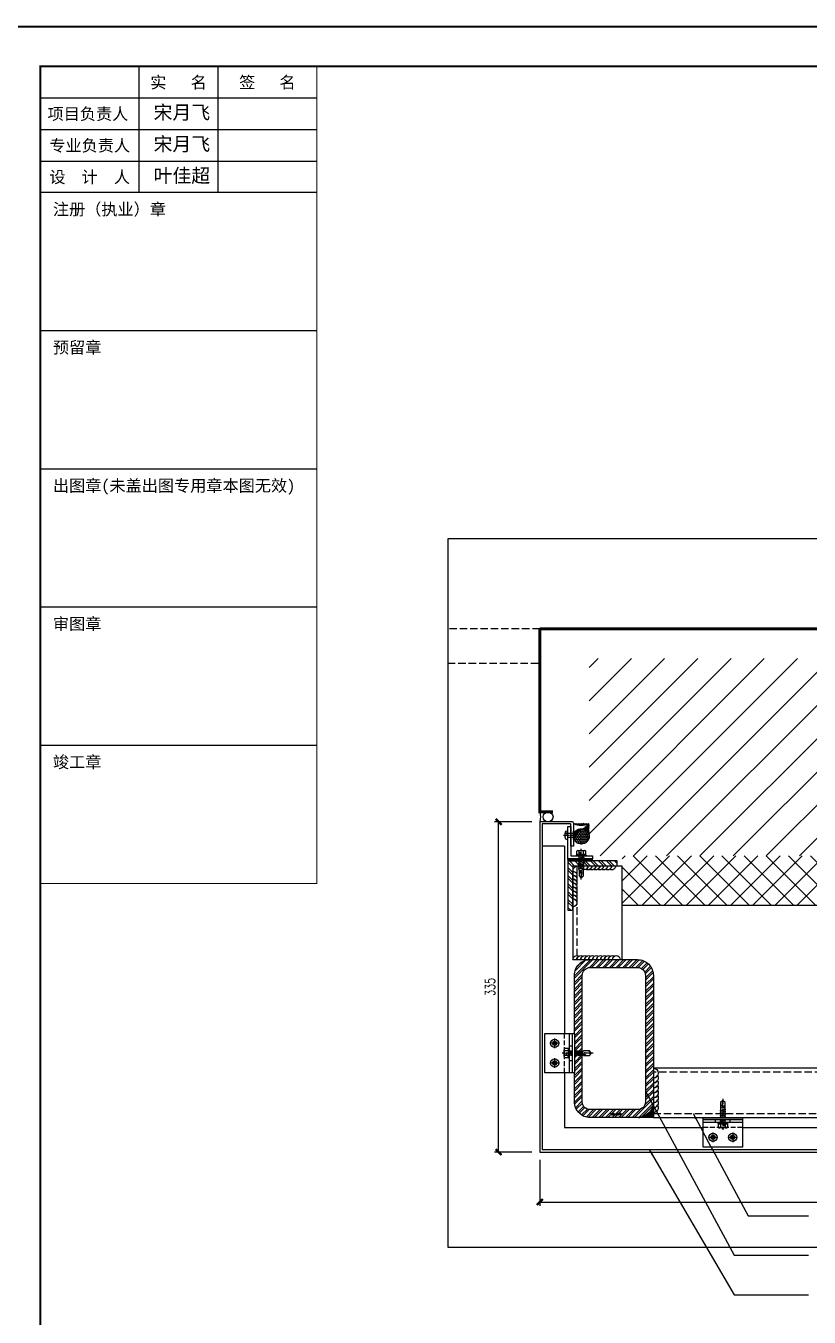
# Model space of a CAD drawing. Extents: x -160106 to 966792, y -663931 to 1550022.
# Drawn here: x -74512 to -73718, y -99229 to -97921 of the extents above; entities that cross this region are included whole.
import ezdxf
from ezdxf.enums import TextEntityAlignment as Align
from ezdxf.xclip import XClip

# ---------------------------------------------------------------- set-up
doc = ezdxf.new("R2010")
doc.units = 0
for name, pattern in [('CENTER', [2, 1.25, -0.25, 0.25, -0.25]), ('ZN-CENTER', [2, 1.25, -0.25, 0.25, -0.25]), ('ZN-DASH', [0.35, 0.25, -0.1])]:
    doc.linetypes.add(name, pattern=pattern)
for name, color, linetype in [('!ZN1-填充-8', 8, 'Continuous'), ('!ZN3-玻璃幕墙-4', 4, 'Continuous'), ('!ZN3-铝板幕墙-3', 3, 'Continuous'), ('!ZN4-焊缝-8', 8, 'Continuous'), ('!ZN4-辅助材料-1', 1, 'Continuous'), ('!ZN4-配件-11', 11, 'Continuous'), ('!ZN5-钢材投影-40', 40, 'Continuous'), ('!ZN5-钢材断面-2', 2, 'Continuous'), ('!ZN5-铝材投影-112', 112, 'Continuous'), ('!ZN6-虚线-8', 8, 'ZN-DASH'), ('0-cxFrame', 155, 'Continuous'), ('DIM', 173, 'Continuous'), ('qianming', 155, 'Continuous'), ('焊缝', 8, 'Continuous')]:
    doc.layers.add(name, color=color, linetype=linetype)
doc.layers.add('0-cxText', color=131, linetype='Continuous', lineweight=25)
doc.layers.add('@ZN-型材编号（非打印层）', color=8, linetype='Continuous', plot=False)
doc.styles.add('cx_biaoti', font='')
doc.styles.add('cx_tuming', font='simhei.ttf')
doc.styles.add('cx_tuqian1', font='')
doc.styles.add('DHTEXT-1', font='ROMANS.shx', dxfattribs={"width": 0.7, "bigfont": 'CHINESE.shx'})
doc.styles.add('ZNTextStyle', font='ROMANS.shx', dxfattribs={"width": 0.7, "bigfont": 'CHINESE.shx'})
doc.styles.add('图框宋体', font='', dxfattribs={"width": 0.75})
doc.styles.add('黑体', font='simhei.ttf', dxfattribs={"height": 12})
doc.styles.get('cx_biaoti').set_extended_font_data('SimSun')
doc.styles.get('cx_tuqian1').set_extended_font_data('SimSun')
doc.styles.get('图框宋体').set_extended_font_data('SimSun')
doc.dimstyles.new('ZN4', dxfattribs={"dimscale": 4, "dimtxt": 2.5, "dimasz": 1.5, "dimexe": 1, "dimexo": 2, "dimgap": 0.9, "dimtad": 1, "dimdec": 0, "dimdsep": 46, "dimtxsty": 'DHTEXT-1', "dimblk": 'ARCHTICK', "dimcen": 2.5, "dimclrd": 173, "dimclre": 173, "dimclrt": 7, "dimazin": 2, "dimtfac": 1, "dimtix": 1, "dimtmove": 2, "dimatfit": 3, "dimfxl": 0, "dimarcsym": 0})

# ---------------------------------------------------------------- blocks, each defined once
blk = doc.blocks.new('20180403.10432054')
at = {"layer": '!ZN1-填充-8'}
h = blk.add_hatch(dxfattribs=at)
h.set_pattern_fill('ANSI32', color=256, style=0)
h.set_pattern_definition([(45, (-40, 0), (-3.3676, 3.3676), []), (45, (-37.755, 0), (-3.3676, 3.3676), [])])
edge = h.paths.add_edge_path(flags=16)
edge.add_line((-24, 152), (24, 152))
edge.add_arc((24, 144), 8, 0, 90, ccw=False)
edge.add_line((32, 144), (32, 16))
edge.add_arc((24, 16), 8, -90, 0, ccw=False)
edge.add_line((24, 8), (-24, 8))
edge.add_arc((-24, 16), 8, 180, 270, ccw=False)
edge.add_line((-32, 16), (-32, 144))
edge.add_arc((-24, 144), 8, 90, 180, ccw=False)
edge = h.paths.add_edge_path()
edge.add_line((-24, 160), (24, 160))
edge.add_arc((24, 144), 16, 0, 90, ccw=False)
edge.add_line((40, 144), (40, 16))
edge.add_arc((24, 16), 16, -90, 0, ccw=False)
edge.add_line((24, 0), (-24, 0))
edge.add_arc((-24, 16), 16, 180, 270, ccw=False)
edge.add_line((-40, 16), (-40, 144))
edge.add_arc((-24, 144), 16, 90, 180, ccw=False)
at = {"layer": '!ZN5-钢材断面-2'}
for points in [[(-24, 160), (24, 160, -0.414214), (40, 144), (40, 16, -0.414214), (24, 0), (-24, 0, -0.414214), (-40, 16), (-40, 144, -0.414214)], [(-24, 152), (24, 152, -0.414214), (32, 144), (32, 16, -0.414214), (24, 8), (-24, 8, -0.414214), (-32, 16), (-32, 144, -0.414214)]]:
    blk.add_lwpolyline(points, format="xyb", close=True, dxfattribs=at)
at = {"layer": '@ZN-型材编号（非打印层）', "style": 'ZNTextStyle', "width": 0.7}
blk.add_text('160x80x8', height=2, dxfattribs=at).set_placement((1.9, 3.3), align=Align.MIDDLE_CENTER)
blk = doc.blocks.new('*U2073')
at = {"layer": '!ZN3-玻璃幕墙-4'}
blk.add_blockref('20180403.10432054', (0, 0), dxfattribs=at)
blk = doc.blocks.new('20210830091405')
at = {"layer": '!ZN1-填充-8', "ltscale": 20}
h = blk.add_hatch(color=256, dxfattribs=at)
h.dxf.hatch_style = 1
edge = h.paths.add_edge_path()
edge.add_line((0, 8), (0, 0))
edge.add_line((0, 0), (8, 0))
edge.add_arc((8, 8), 8, 180, 270, ccw=False)
at = {"layer": '!ZN4-焊缝-8', "color": 8, "ltscale": 20}
blk.add_lwpolyline([(0, 8), (0, 0), (8, 0, -0.414214), (0, 8, 0.124793)], format="xyb", dxfattribs=at)
blk = doc.blocks.new('铝板16mm胶缝')
at = {"layer": '!ZN1-填充-8'}
h = blk.add_hatch(dxfattribs=at)
h.set_pattern_fill('HONEY', color=256, scale=0.7, angle=-270, style=0)
h.set_pattern_definition([(90, (10097.3199, 185.0233), (-0.9623705, 1.666875), [1.11125, -2.2225]), (210, (10097.3199, 185.0233), (-0.962370845, -1.6668748), [1.11125, -2.2225]), (150, (10097.3199, 185.0233), (-1.924741345, 2e-07), [-2.2225, 1.11125])])
edge = h.paths.add_edge_path()
edge.add_ellipse((-8.5, 14.6), major_axis=(-8, 0), ratio=0.974793, start_angle=0, end_angle=360)
h = blk.add_hatch(dxfattribs=at)
h.set_pattern_fill('ANSI35', color=256, scale=0.5, angle=-270, style=0)
h.set_pattern_definition([(135, (0, 0), (-1.12253, -1.12253), []), (135, (0, 1.1225), (-1.12253, -1.12253), [1.984375, -0.396875, 0, -0.396875])])
edge = h.paths.add_edge_path()
edge.add_line((-0.5, 1.4), (-0.5, 14.6))
edge.add_line((-16.5, 1.4), (-16.5, 14.6))
edge.add_ellipse((-8.5, 14.6), major_axis=(-8, 0), ratio=0.974793, start_angle=0, end_angle=180)
edge.add_arc((-8.5, -14.4), 17.7, 63.1657, 116.8343)
at = {"layer": '!ZN4-辅助材料-1', "ltscale": 0.5}
blk.add_arc((-8.5, -14.4), 17.7, 63.1657, 116.8343, dxfattribs=at)
blk.add_ellipse((-8.5, 14.6), major_axis=(-8, 0), ratio=0.974793, dxfattribs=at)
at = {"layer": 'Defpoints', "ltscale": 0.5}
for p in [(-16.5, -0.6), (-8.5, -0.6), (-0.5, -0.6)]:
    blk.add_point(p, dxfattribs=at)
blk = doc.blocks.new('*U3378')
at = {"color": 0, "linetype": 'ZN-CENTER', "ltscale": 3}
blk.add_line((24, 0), (-7.3, 0), dxfattribs=at)
at = {"ltscale": 10}
for p, q in [((-5.4, -3.5), (-5.4, 3.5)), ((-1, 4.6), (-4.9, 4.6)), ((-1, 2.3), (-4.9, 2.3)), ((-0.6, -5.1), (-0.6, 5.1)), ((-0.2, 5.5), (0, 4.8)), ((0, -4.8), (0, 4.8)), ((0, 2.1), (14.3, 2.1)), ((1.4, 2.7), (2.2, -2.7)), ((3.2, 2.7), (4, -2.7)), ((5, 2.7), (5.8, -2.7)), ((6.8, 2.7), (7.6, -2.7)), ((8.6, 2.7), (9.4, -2.7)), ((10.4, 2.7), (11.2, -2.7)), ((12.2, 2.7), (13, -2.7)), ((-1, -2.3), (-4.9, -2.3)), ((-1, -4.6), (-4.9, -4.6)), ((-0.2, -5.5), (0, -4.8)), ((14.3, -2.1), (0, -2.1))]:
    blk.add_line(p, q, dxfattribs=at)
for points in [[(1.8, -2.1), (1, 2.1), (1.4, 2.7), (1.8, 2.1), (2.6, -2.1), (2.2, -2.7)], [(3.6, -2.1), (2.8, 2.1), (3.2, 2.7), (3.6, 2.1), (4.4, -2.1), (4, -2.7)], [(5.4, -2.1), (4.6, 2.1), (5, 2.7), (5.4, 2.1), (6.2, -2.1), (5.8, -2.7)], [(7.2, -2.1), (6.4, 2.1), (6.8, 2.7), (7.2, 2.1), (8, -2.1), (7.6, -2.7)], [(9, -2.1), (8.2, 2.1), (8.6, 2.7), (9, 2.1), (9.8, -2.1), (9.4, -2.7)], [(10.8, -2.1), (10, 2.1), (10.4, 2.7), (10.8, 2.1), (11.6, -2.1), (11.2, -2.7)], [(12.6, -2.1), (11.8, 2.1), (12.2, 2.7), (12.6, 2.1), (13.4, -2.1), (13, -2.7)]]:
    blk.add_lwpolyline(points, close=True, dxfattribs=at)
for points in [[(14.3, -2.1, -0.414214), (14.4, -2.2), (14.4, -2.3), (20.2, -2.3), (22, -0.3), (22, 0.3), (20.2, 2.3), (14.4, 2.3), (14.4, 2.2, -0.414214), (14.3, 2.1)], [(16.5, -2.3), (16.4, -1.2), (15.8, -1.5, -0.530462), (15, -1.2), (14.8, 0.1, -0.651316), (15.5, 0.5), (16, 0.2), (16.8, 0.7), (22, -0.3, -0.201226), (20.2, 2.3)]]:
    blk.add_lwpolyline(points, format="xyb", dxfattribs=at)
for centre, radius, start, end in [((-3.9, 3.5), 1.58, 133.1736, 226.8264), ((0.1, 0), 5.58, 155.5673, 204.4327), ((0.1, 3.5), 1.58, 133.1736, 226.8264), ((4.1, 0), 5.58, 155.5673, 204.4327), ((7.5, -2.9), 11.3, 132.4922, 138.6064), ((-3.9, -3.5), 1.58, 133.1736, 226.8264), ((0.1, -3.5), 1.58, 133.1736, 226.8264), ((7.5, 2.9), 11.3, 221.3936, 227.5078)]:
    blk.add_arc(centre, radius, start, end, dxfattribs=at)
at = {"layer": 'Defpoints', "color": 0, "ltscale": 10, "style": 'DHTEXT-1', "width": 0.7}
blk.add_text('5.5', height=1, rotation=90, dxfattribs=at).set_placement((-2.5, -0.9), align=Align.CENTER)
blk = doc.blocks.new('*U3379')
at = {"color": 0, "linetype": 'CENTER', "ltscale": 3}
blk.add_line((10, 0), (-2.5, 0), dxfattribs=at)
at = {"linetype": 'ByBlock', "lineweight": -2, "ltscale": 10}
for p, q in [((-1.2, -3), (-1.2, 3)), ((0, 4.2), (0, -4.2)), ((5.5, 2), (0, 2)), ((5.5, 2.5), (5.5, -2.5)), ((5.5, -2), (0, -2))]:
    blk.add_line(p, q, dxfattribs=at)
for centre, radius, start, end in [((4.4, 0), 5.96, 160.395, 199.605), ((0, 3), 1.2, 90, 180), ((7, 2.5), 1.5, 348.448, 180), ((16.2, 0), 8, 164.3308, 195.6692), ((6.2, 0), 2.67, 323.2266, 36.7843), ((0, -3), 1.2, 180, 270), ((7, -2.5), 1.5, 180, 11.552)]:
    blk.add_arc(centre, radius, start, end, dxfattribs=at)
at = {"layer": 'Defpoints', "color": 0, "ltscale": 10, "style": 'DHTEXT-1', "width": 0.7}
blk.add_text('D4', height=1, rotation=90, dxfattribs=at).set_placement((7.4, -1.8), align=Align.CENTER)
blk = doc.blocks.new('ZT_角钢(填充)_50X50X5')
at = {"layer": '!ZN1-填充-8'}
h = blk.add_hatch(dxfattribs=at)
h.set_pattern_fill('ANSI32', color=256, scale=0.6, style=0)
h.set_pattern_definition([(45, (-11702.1455, -65281.3866), (-4.04111525, 4.04111525), []), (45, (-11699.4514, -65281.3866), (-4.04111525, 4.04111525), [])])
h.paths.add_polyline_path([(50, 3.3, 0.414214), (48.3, 5), (10.5, 5, -0.414214), (5, 10.5), (5, 48.3, 0.414214), (3.3, 50), (0, 50), (0, 0), (50, 0)])
at = {"layer": '!ZN5-钢材断面-2'}
blk.add_lwpolyline([(0, 0), (0, 50), (3.3, 50, -0.414214), (5, 48.3), (5, 10.5, 0.414214), (10.5, 5), (48.3, 5, -0.414214), (50, 3.3), (50, 0), (0, 0)], format="xyb", dxfattribs=at)
blk = doc.blocks.new('*U2368')
at = {"layer": '!ZN5-钢材断面-2', "extrusion": (0, 0, -1), "zscale": -1, "rotation": 90}
blk.add_blockref('ZT_角钢(填充)_50X50X5', (0, 0), dxfattribs=at)
blk = doc.blocks.new('*U1991')
at = {"color": 0, "linetype": 'ZN-CENTER', "ltscale": 3}
blk.add_line((24, 0), (-7.3, 0), dxfattribs=at)
at = {"ltscale": 10}
for p, q in [((-5.4, -3.5), (-5.4, 3.5)), ((-1, 4.6), (-4.9, 4.6)), ((-1, 2.3), (-4.9, 2.3)), ((-0.6, -5.1), (-0.6, 5.1)), ((-0.2, 5.5), (0, 4.8)), ((0, -4.8), (0, 4.8)), ((0, 2.1), (14.3, 2.1)), ((1.4, 2.7), (2.2, -2.7)), ((3.2, 2.7), (4, -2.7)), ((5, 2.7), (5.8, -2.7)), ((6.8, 2.7), (7.6, -2.7)), ((8.6, 2.7), (9.4, -2.7)), ((10.4, 2.7), (11.2, -2.7)), ((12.2, 2.7), (13, -2.7)), ((-1, -2.3), (-4.9, -2.3)), ((-1, -4.6), (-4.9, -4.6)), ((-0.2, -5.5), (0, -4.8)), ((14.3, -2.1), (0, -2.1))]:
    blk.add_line(p, q, dxfattribs=at)
for points in [[(1.8, -2.1), (1, 2.1), (1.4, 2.7), (1.8, 2.1), (2.6, -2.1), (2.2, -2.7)], [(3.6, -2.1), (2.8, 2.1), (3.2, 2.7), (3.6, 2.1), (4.4, -2.1), (4, -2.7)], [(5.4, -2.1), (4.6, 2.1), (5, 2.7), (5.4, 2.1), (6.2, -2.1), (5.8, -2.7)], [(7.2, -2.1), (6.4, 2.1), (6.8, 2.7), (7.2, 2.1), (8, -2.1), (7.6, -2.7)], [(9, -2.1), (8.2, 2.1), (8.6, 2.7), (9, 2.1), (9.8, -2.1), (9.4, -2.7)], [(10.8, -2.1), (10, 2.1), (10.4, 2.7), (10.8, 2.1), (11.6, -2.1), (11.2, -2.7)], [(12.6, -2.1), (11.8, 2.1), (12.2, 2.7), (12.6, 2.1), (13.4, -2.1), (13, -2.7)]]:
    blk.add_lwpolyline(points, close=True, dxfattribs=at)
for points in [[(14.3, -2.1, -0.414214), (14.4, -2.2), (14.4, -2.3), (20.2, -2.3), (22, -0.3), (22, 0.3), (20.2, 2.3), (14.4, 2.3), (14.4, 2.2, -0.414214), (14.3, 2.1)], [(16.5, -2.3), (16.4, -1.2), (15.8, -1.5, -0.530462), (15, -1.2), (14.8, 0.1, -0.651316), (15.5, 0.5), (16, 0.2), (16.8, 0.7), (22, -0.3, -0.201226), (20.2, 2.3)]]:
    blk.add_lwpolyline(points, format="xyb", dxfattribs=at)
for centre, radius, start, end in [((-3.9, 3.5), 1.58, 133.1736, 226.8264), ((0.1, 0), 5.58, 155.5673, 204.4327), ((0.1, 3.5), 1.58, 133.1736, 226.8264), ((4.1, 0), 5.58, 155.5673, 204.4327), ((7.5, -2.9), 11.3, 132.4922, 138.6064), ((-3.9, -3.5), 1.58, 133.1736, 226.8264), ((0.1, -3.5), 1.58, 133.1736, 226.8264), ((7.5, 2.9), 11.3, 221.3936, 227.5078)]:
    blk.add_arc(centre, radius, start, end, dxfattribs=at)
at = {"layer": 'Defpoints', "color": 0, "ltscale": 10, "style": 'DHTEXT-1', "width": 0.7}
blk.add_text('5.5', height=1, rotation=90, dxfattribs=at).set_placement((-2.5, -0.9), align=Align.CENTER)
blk = doc.blocks.new('*U2070')
at = {"color": 0, "linetype": 'CENTER', "ltscale": 3}
for p, q in [((4.9, 0), (-4.9, 0)), ((0, 4.9), (0, -4.9))]:
    blk.add_line(p, q, dxfattribs=at)
at = {"linetype": 'ByBlock', "ltscale": 10}
for radius in [4.2, 2, 1.23]:
    blk.add_circle((0, 0), radius, dxfattribs=at)
blk = doc.blocks.new('*U2372')
at = {"ltscale": 0.125}
blk.add_wipeout([(-20, -30), (20, -30), (20, -5), (-20, -5)], dxfattribs=at).dxf.layer = '!ZN6-虚线-8'
at = {"layer": '!ZN1-填充-8'}
h = blk.add_hatch(dxfattribs=at)
h.set_pattern_fill('NET3', color=256, scale=0.75, angle=180, style=0)
h.set_pattern_definition([(180, (-1731.706, 294.7402), (-3e-16, -2.38125), []), (240, (-1731.706, 294.7402), (2.062223, -1.190625), []), (300, (-1731.706, 294.7402), (2.062223, 1.190625), [])])
h.paths.add_polyline_path([(20, 0), (-20, 0), (-20, -2), (20, -2)])
at = {"layer": '!ZN5-铝材投影-112'}
blk.add_lwpolyline([(20, -2), (-20, -2), (-20, -30), (20, -30)], close=True, dxfattribs=at)
at = {"layer": '!ZN6-虚线-8', "color": 8, "linetype": 'ZN-DASH', "ltscale": 20}
blk.add_line((-20, -10), (20, -10), dxfattribs=at)
at = {"layer": '!ZN6-虚线-8', "linetype": 'ZN-DASH', "ltscale": 10}
for p, q in [((-7.5, -5), (-7.5, -2)), ((7.5, -5), (7.5, -2))]:
    blk.add_line(p, q, dxfattribs=at)
at = {"layer": '!ZN4-配件-11', "color": 1, "xscale": -1, "rotation": 270}
for name, p in [('*U1991', (0, -5)), ('*U2070', (-10, -20)), ('*U2070', (10, -20))]:
    blk.add_blockref(name, p, dxfattribs=at)
at = {"ltscale": 0.25}
blk.add_wipeout([(20, 0), (20, -2), (-20, -2), (-20, 0)], dxfattribs=at).dxf.layer = '!ZN4-辅助材料-1'
at = {"layer": '!ZN4-辅助材料-1'}
blk.add_lwpolyline([(20, 0), (-20, 0), (-20, -2), (20, -2)], close=True, dxfattribs=at)
at = {"layer": '!ZN5-铝材投影-112', "ltscale": 0.25}
blk.add_line((-20, -5), (20, -5), dxfattribs=at)
blk = doc.blocks.new('室内胶缝示意')
at = {"ltscale": 0.1}
blk.add_arc((-5, 15.6), 16.4, 252.2032, 287.7968, dxfattribs=at)
at = {"ltscale": 0.1, "extrusion": (0, 0, -1)}
blk.add_ellipse((-5, -8.4), major_axis=(0, 5.09), ratio=0.981746, dxfattribs=at)
blk = doc.blocks.new('20250826160552')
at = {"layer": '!ZN1-填充-8'}
h = blk.add_hatch(dxfattribs=at)
h.set_pattern_fill('ANSI37', color=256, scale=10, style=0)
h.set_pattern_definition([(45, (-6672.397, -121.143), (-11.22532, 11.22532), []), (135, (-6672.397, -121.143), (-11.22532, -11.22532), [])])
h.paths.add_polyline_path([(-3716.5, 300), (-3716.5, 250), (-250, 250), (-250, 700), (-300, 700), (-300, 300)])
h = blk.add_hatch(dxfattribs=at)
h.set_pattern_fill('ANSI31', color=256, scale=15, style=0)
h.set_pattern_definition([(45, (-11945.631, -4179.27), (-16.83798, 16.83798), [])])
h.paths.add_polyline_path([(-3750, 500), (-3750, 300), (-900, 300), (-900, 500)])
h = blk.add_hatch(dxfattribs=at)
h.set_pattern_fill('NET3', color=256, scale=0.4, angle=180, style=0)
h.set_pattern_definition([(180, (15210.5971, 40294.0892), (-1e-15, -1.27), []), (240, (15210.5971, 40294.0892), (1.099852263, -0.635), []), (300, (15210.5971, 40294.0892), (1.099852263, 0.635), [])])
h.paths.add_polyline_path([(-3771.5, 297), (-3771.5, 295), (-3746.5, 295), (-3746.5, 297)])
blk.add_lwpolyline([(-3716.5, 250), (-250, 250), (-250, 700)], dxfattribs=at)
at = {"layer": '!ZN3-铝板幕墙-3'}
blk.add_line((-3775, 310), (-3797.5, 310), dxfattribs=at)
for points in [[(-3800, 335), (-3800, 0), (30, 0), (30, 695)], [(-3797.5, 332.5), (-3797.5, 2.5), (27.5, 2.5), (27.5, 692.5)], [(-3775, 310), (-3775, 25), (5, 25), (5, 692.5)]]:
    blk.add_lwpolyline(points, dxfattribs=at)
blk.add_lwpolyline([(-3800, 335), (-3768, 335, -0.414214), (-3766, 333), (-3766, 310), (-3768.5, 310), (-3768.5, 332, 0.414214), (-3769, 332.5), (-3797.5, 332.5)], format="xyb", dxfattribs=at)
at = {"layer": '!ZN4-焊缝-8', "color": 8, "ltscale": 20}
blk.add_lwpolyline([(-3685, 85, -1), (-3685, 75, 0.267949), (-3680.7, 77.5, -0.57735), (-3685, 70, 0.267949), (-3680.7, 72.5, -0.57735), (-3685, 65, 0.267949), (-3680.7, 67.5, -0.57735), (-3685, 60, 0.267949), (-3680.7, 62.5, -0.57735), (-3685, 55, 0.267949), (-3680.7, 57.5, -0.57735), (-3685, 50, 0.267949), (-3680.7, 52.5, -0.57735), (-3685, 45, 0.267949), (-3680.7, 47.5, -0.57735), (-3685, 40)], format="xyb", dxfattribs=at)
at = {"layer": '!ZN4-辅助材料-1', "ltscale": 5}
blk.add_lwpolyline([(-3771.5, 297), (-3771.5, 295), (-3746.5, 295), (-3746.5, 297)], close=True, dxfattribs=at)
at = {"layer": '!ZN5-钢材投影-40'}
for p, q in [((-3766.5, 290), (-3766.5, 195)), ((-3685, 35), (-2590, 35))]:
    blk.add_line(p, q, dxfattribs=at)
at = {"layer": '!ZN5-钢材投影-40', "ltscale": 30}
for p, q in [((-3766.5, 290), (-3716.5, 290)), ((-3716.5, 195), (-3716.5, 290)), ((-3766.5, 195), (-3716.5, 195)), ((-2590, 85), (-3685, 85)), ((-3685, 85), (-3685, 35))]:
    blk.add_line(p, q, dxfattribs=at)
at = {"layer": '!ZN5-铝材投影-112'}
blk.add_lwpolyline([(-3746.5, 297), (-3771.5, 297), (-3771.5, 330), (-3768.5, 330), (-3768.5, 300), (-3746.5, 300)], close=True, dxfattribs=at)
at = {"layer": '!ZN6-虚线-8', "ltscale": 30}
blk.add_line((-2590, 81), (-3685, 81), dxfattribs=at)
blk.add_lwpolyline([(-3800.1, 530), (-4652.2, 530), (-4652.2, 495.2), (-3800.1, 495.2)], close=True, dxfattribs=at)
for points in [[(-3762.5, 290), (-3762.5, 195)], [(-3685, 39), (-2590, 39)]]:
    blk.add_lwpolyline(points, dxfattribs=at)
at = {"color": 4, "linetype": 'ZN-DASH', "ltscale": 30, "const_width": 3}
for points in [[(-3800.1, 530), (-930, 530), (-930, 1130), (-250, 1130), (-250, 830.4)], [(-3786.7, 344.6), (-3800.1, 344.6), (-3800.1, 530)]]:
    blk.add_lwpolyline(points, dxfattribs=at)
at = {"layer": '焊缝', "ltscale": 30}
for points in [[(-3723.2, 290, -0.57735), (-3729.2, 286.5, 0.267949), (-3727.2, 290, -0.57735), (-3733.2, 286.5, 0.267949), (-3731.2, 290, -0.57735), (-3737.2, 286.5, 0.267949), (-3735.2, 290, -0.57735), (-3741.2, 286.5, 0.267949), (-3739.2, 290, -0.57735), (-3745.2, 286.5, 0.267949), (-3743.2, 290, -0.57735), (-3749.2, 286.5, 0.267949), (-3747.2, 290, -0.57735), (-3753.2, 286.5, 0.267949), (-3751.2, 289.9, -1), (-3759.2, 289.9, -1)], [(-3766.5, 284.5, -0.57735), (-3763, 278.5, 0.267949), (-3766.5, 280.5, -0.57735), (-3763, 274.5, 0.267949), (-3766.5, 276.5, -0.57735), (-3763, 270.5, 0.267949), (-3766.5, 272.5, -0.57735), (-3763, 266.5, 0.267949), (-3766.5, 268.5, -0.57735), (-3763, 262.5, 0.267949), (-3766.5, 264.5, -0.57735), (-3763, 258.5, 0.267949), (-3766.5, 260.5, -0.57735), (-3763, 254.5, 0.267949), (-3766.5, 256.5, -1), (-3766.5, 248.5, -1)], [(-3766.5, 195, -0.57735), (-3760.5, 198.5, 0.267949), (-3762.5, 195, -0.57735), (-3756.5, 198.5, 0.267949), (-3758.5, 195, -0.57735), (-3752.5, 198.5, 0.267949), (-3754.5, 195, -0.57735), (-3748.5, 198.5, 0.267949), (-3750.5, 195, -0.57735), (-3744.5, 198.5, 0.267949), (-3746.5, 195, -0.57735), (-3740.5, 198.5, 0.267949), (-3742.5, 195, -0.57735), (-3736.5, 198.5, 0.267949), (-3738.5, 195, -0.57735), (-3732.5, 198.5, 0.267949), (-3734.5, 195, -0.57735), (-3728.5, 198.5, 0.267949), (-3730.5, 195, -0.57735), (-3724.5, 198.5, 0.267949), (-3726.5, 195, -1), (-3718.5, 195, -1)]]:
    blk.add_lwpolyline(points, format="xyb", dxfattribs=at)
at = {"layer": '!ZN4-辅助材料-1', "rotation": 179.9999999999999}
blk.add_blockref('铝板16mm胶缝', (-3766.5, 334.4), dxfattribs=at)
at = {"layer": '!ZN4-配件-11', "color": 1}
for name, p, rotation in [('*U3379', (-3766, 321), 179.9999999999999), ('*U3378', (-3758, 300), 270)]:
    blk.add_blockref(name, p, dxfattribs=dict(at, rotation=rotation))
at = {"layer": '!ZN4-配件-11', "rotation": 270}
blk.add_blockref('*U2368', (-3771.5, 295), dxfattribs=at)
at = {"layer": '!ZN5-钢材断面-2'}
blk.add_blockref('*U2073', (-3725, 35), dxfattribs=at)
at = {"xscale": -1.000000000000002, "rotation": 90}
blk.add_blockref('室内胶缝示意', (-3800.1, 334.6), dxfattribs=at)
at = {"ltscale": 20, "xscale": -1.878270804985896, "yscale": 1.878270804985896, "zscale": 1.878270804985896}
blk.add_blockref('20210830091405', (-3685, 35), dxfattribs=at)
at = {"xscale": -1, "rotation": 270}
blk.add_blockref('*U2372', (-3765, 100.2), dxfattribs=at)
at = {"xscale": -1}
blk.add_blockref('*U2372', (-3614.6, 35), dxfattribs=at)
blk = doc.blocks.new('zjcx_lan_xinxi(Dragon)')
for p, q in [((7000, -3200), (0, -3200)), ((7000, -6700), (0, -6700)), ((7000, -10200), (0, -10200)), ((7000, -13700), (0, -13700)), ((7000, -17200), (0, -17200))]:
    blk.add_line(p, q)
at = {"const_width": 25}
blk.add_lwpolyline([(0, -20700), (7000, -20700), (7000, 0), (0, 0)], close=True, dxfattribs=at)
for points in [[(2500, -3200), (2500, 0)], [(4500, -3200), (4500, 0)], [(0, -800), (7000, -800)], [(0, -1600), (7000, -1600)], [(0, -2400), (7000, -2400)]]:
    blk.add_lwpolyline(points)
for points in [[(7000, -3200), (7000, 0)], [(0, -3200), (7000, -3200)], [(0, -20700), (7000, -20700), (7000, -3200)], [(0, -20700), (7000, -20700)]]:
    blk.add_lwpolyline(points, dxfattribs=at)
at = {"style": '图框宋体'}
for s, p in [('实   名', (3500, -400)), ('签   名', (5750, -400)), ('项目负责人', (1204, -1200)), ('专业负责人', (1250, -2000)), ('设  计  人', (1250, -2800))]:
    blk.add_text(s, height=300, dxfattribs=at).set_placement(p, align=Align.MIDDLE)
for s, p in [('注册（执业）章', (318, -3771)), ('预留章', (318, -7271)), ('出图章(未盖出图专用章本图无效)', (318, -10771)), ('审图章', (318, -14271)), ('竣工章', (318, -17771))]:
    blk.add_text(s, height=300, dxfattribs=at).set_placement(p)
blk = doc.blocks.new('T-信息(Dragon)')
at = {"layer": '0-cxFrame'}
blk.add_blockref('zjcx_lan_xinxi(Dragon)', (0, 0), dxfattribs=at)
at = {"layer": 'qianming', "color": 3, "style": 'cx_biaoti'}
for s, p in [('宋月飞', (3585, -1168)), ('宋月飞', (3585, -1968)), ('叶佳超', (3585, -2768))]:
    blk.add_text(s, height=350, dxfattribs=at).set_placement(p, align=Align.MIDDLE_CENTER)
blk = doc.blocks.new('TK22.A2 L(Dragon)')
at = {"layer": '0-cxFrame', "color": 7, "const_width": 0.5}
blk.add_lwpolyline([(0, 0), (-594, 0), (-594, 420), (0, 420)], close=True, dxfattribs=at)
at = {"layer": '0-cxFrame', "const_width": 0.5}
blk.add_lwpolyline([(-80, 10), (-574, 10), (-574, 410), (-80, 410)], close=True, dxfattribs=at)
at = {"layer": '0-cxFrame', "xscale": 0.01, "yscale": 0.01, "zscale": 0.01}
blk.add_blockref('T-信息(Dragon)', (-574, 410), dxfattribs=at)
at = {"style": '黑体', "flags": 4}
blk.add_attdef('图幅', text='', height=3.3, dxfattribs=at).set_placement((-40, 3), align=Align.RIGHT)
at = {"layer": '0-cxText', "flags": 4}
for tag, height, style, p in [('建设单位', 3.5, 'cx_tuming', (-45, 240)), ('项目名称', 3.5, 'cx_tuming', (-45, 210)), ('子项名称', 3.5, 'cx_tuming', (-45, 180)), ('工程编号', 3.3, 'cx_tuqian1', (-35, 165)), ('图名1', 3.5, 'cx_tuming', (-45, 87)), ('图名2', 3.5, 'cx_tuming', (-45, 79)), ('图名3', 3.5, 'cx_tuming', (-45, 71)), ('出图日期', 3.3, 'cx_tuqian1', (-39, 60)), ('专业', 3.3, 'cx_tuqian1', (-55, 52)), ('图号', 3.3, 'cx_tuqian1', (-55, 44)), ('版次', 3.3, 'cx_tuqian1', (-20, 44))]:
    blk.add_attdef(tag, text='', height=height, dxfattribs=dict(at, style=style)).set_placement(p, align=Align.MIDDLE)
at = {"layer": 'Defpoints', "color": 6, "flags": 4}
for tag, height, style, p in [('tufu', 3.3, '黑体', (-12, 12)), ('dwfname', 4, 'cx_tuqian1', (-80, 3))]:
    blk.add_attdef(tag, text='', height=height, dxfattribs=dict(at, style=style)).set_placement(p, align=Align.RIGHT)
blk = doc.blocks.new('_ArchTick')
at = {"color": 0, "linetype": 'ByBlock', "const_width": 0.4}
blk.add_lwpolyline([(-0.5, -0.5), (0.5, 0.5)], dxfattribs=at)
blk = doc.blocks.new('*D1241')
at = {"layer": 'Defpoints', "color": 0, "ltscale": 40, "transparency": 16777216}
for p in [(-74033.1, -98727.6), (-73991.4, -98727.6), (-73991.3, -99062.2)]:
    blk.add_point(p, dxfattribs=at)
at = {"layer": 'DIM', "color": 173, "linetype": 'ByBlock', "lineweight": -2, "ltscale": 40, "transparency": 16777216}
for p, q in [((-73999.4, -98727.6), (-74037.1, -98727.6)), ((-74033.1, -99062.2), (-74033.1, -98727.6)), ((-73999.3, -99062.2), (-74037.1, -99062.2))]:
    blk.add_line(p, q, dxfattribs=at)
at = {"layer": 'DIM', "color": 173, "lineweight": -2, "ltscale": 40, "transparency": 16777216, "xscale": 6, "yscale": 6, "zscale": 6}
for p, rotation in [((-74033.1, -98727.6), 90), ((-74033.1, -99062.2), 270)]:
    blk.add_blockref('_ArchTick', p, dxfattribs=dict(at, rotation=rotation))
at = {"layer": 'DIM', "color": 7, "ltscale": 40, "transparency": 16777216, "insert": (-74041.7, -98894.9), "char_height": 10, "attachment_point": 5, "rotation": 90, "style": 'DHTEXT-1'}
blk.add_mtext('335', dxfattribs=at)
blk = doc.blocks.new('*D1242')
at = {"layer": 'Defpoints', "color": 0, "ltscale": 40, "transparency": 16777216}
for p in [(-73991.3, -99062.2), (-72741.3, -99062.2), (-72741.3, -99112.8)]:
    blk.add_point(p, dxfattribs=at)
at = {"layer": 'DIM', "color": 173, "linetype": 'ByBlock', "lineweight": -2, "ltscale": 40, "transparency": 16777216}
for p, q in [((-73991.3, -99070.2), (-73991.3, -99116.8)), ((-72741.3, -99070.2), (-72741.3, -99116.8)), ((-73991.3, -99112.8), (-72741.3, -99112.8))]:
    blk.add_line(p, q, dxfattribs=at)
at = {"layer": 'DIM', "color": 173, "lineweight": -2, "ltscale": 40, "transparency": 16777216, "xscale": 6, "yscale": 6, "zscale": 6, "rotation": 180}
blk.add_blockref('_ArchTick', (-73991.3, -99112.8), dxfattribs=at)
at = {"layer": 'DIM', "color": 173, "lineweight": -2, "ltscale": 40, "transparency": 16777216, "xscale": 6, "yscale": 6, "zscale": 6}
blk.add_blockref('_ArchTick', (-72741.3, -99112.8), dxfattribs=at)
at = {"layer": 'DIM', "color": 7, "ltscale": 40, "transparency": 16777216, "insert": (-73366.3, -99104.2), "char_height": 10, "attachment_point": 5, "style": 'DHTEXT-1'}
blk.add_mtext('1250', dxfattribs=at)

msp = doc.modelspace()

# ---------------------------------------------------------------- block references
at = {"ltscale": 30}
ref = msp.add_blockref('20250826160552', (-70191.33, -99062.2), dxfattribs=at)
XClip(ref).set_block_clipping_path([(-3893.1197961643, -96.1638869647), (-2419.9318440138, 621.3905797406)])

# ---------------------------------------------------------------- next in the draw order: block references
at = {"layer": '0-cxFrame', "xscale": 4, "yscale": 4, "zscale": 4}
msp.add_blockref('TK22.A2 L(Dragon)', (-72201.4, -99602.2), dxfattribs=at)

# ---------------------------------------------------------------- next in the draw order: dimensions: what is measured, and where the dimension line sits
at = {"layer": 'DIM', "ltscale": 40}
dim = msp.add_linear_dim(base=(-74033.12, -98727.59), p1=(-73991.33, -99062.2), p2=(-73991.45, -98727.59), angle=90, dimstyle='ZN4', dxfattribs=at)
dim.commit()
dim.dimension.update_dxf_attribs({"geometry": '*D1241', "text_midpoint": (-74041.72, -98894.89)})
dim = msp.add_linear_dim(base=(-72741.33, -99112.85), p1=(-73991.33, -99062.2), p2=(-72741.33, -99062.2), dimstyle='ZN4', dxfattribs=at)
dim.commit()
dim.dimension.update_dxf_attribs({"geometry": '*D1242', "text_midpoint": (-73366.33, -99104.25)})

# ---------------------------------------------------------------- next in the draw order: leaders
at = {"layer": 'DIM'}
for points in [[(-73884.33, -99000.45), (-73794.56, -99166.74), (-73719.03, -99166.74)], [(-73836.12, -99023.2), (-73780.41, -99126.74), (-73719.03, -99126.74)], [(-73880.41, -99059.7), (-73794.56, -99206.74), (-73719.03, -99206.74)]]:
    msp.add_leader(points, dimstyle='ZN4', dxfattribs=at)

doc.saveas('drawing.dxf')
